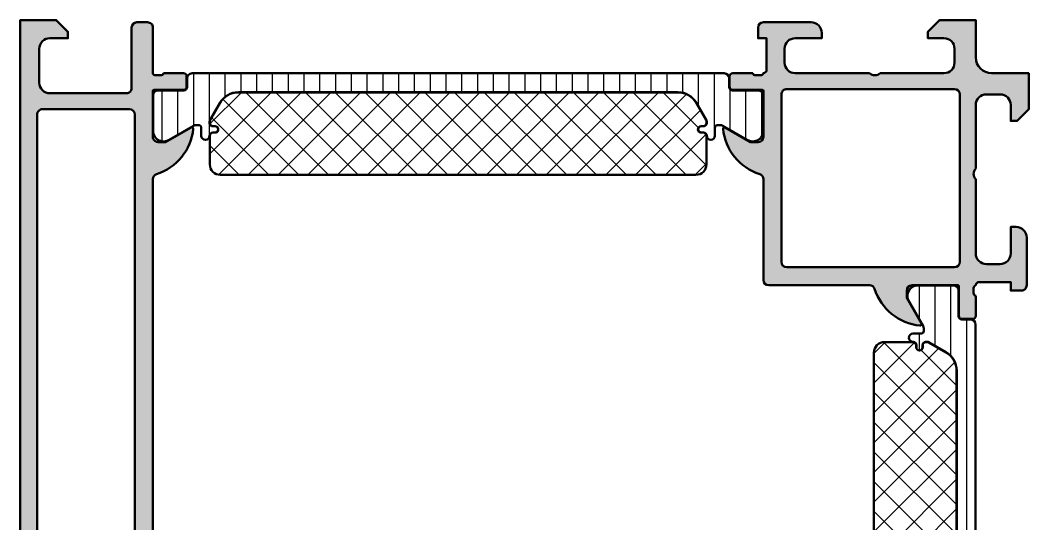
# Model space of a CAD drawing. Extents: x 0 to 95, y 0 to 95.
# Drawn here: x 0 to 95, y 47.5 to 95 of the extents above; entities that cross this region are included whole.
import ezdxf

# ---------------------------------------------------------------- set-up
doc = ezdxf.new("R2010")
doc.units = 0
for name, color, linetype, lineweight in [('0S-Alu contour', 7, 'Continuous', 50), ('0S-Alu hatch', 252, 'Continuous', 25), ('0S-Plastic contour', 254, 'Continuous', 50), ('0S-Plastic hatch', 253, 'Continuous', 25), ('0S-PT contour', 91, 'Continuous', 50), ('0S-PT hatch', 103, 'Continuous', 25)]:
    doc.layers.add(name, color=color, linetype=linetype, lineweight=lineweight)
pattern_1 = [(90, (0, 0), (-1.4859, 0), [])]
pattern_2 = [(135, (0, 0), (-1.403165018917055, -1.403165018917055), []), (225, (0, 0), (1.403165018917055, -1.403165018917055), [])]

# ---------------------------------------------------------------- blocks, each defined once
blk = doc.blocks.new('445440__66EAC7D6_E9F3_488B_B638_29D2234959CD_')
at = {"layer": '0S-Alu hatch'}
h = blk.add_hatch(color=256, dxfattribs=at)
edge = h.paths.add_edge_path()
edge.add_arc((88.59999999999997, 10.00000000000005), 0.4999999999999716, 90, 180)
edge.add_line((88.1, 10.00000000000005), (88.1, 2.800000000000054))
edge.add_arc((89.10000000000001, 2.800000000000055), 1.000000000000028, 180, 270.0000000000017)
edge.add_line((89.10000000000005, 1.800000000000027), (92.30000000000003, 1.800000000000031))
edge.add_arc((92.30000000000003, 2.800000000000033), 1.000000000000001, 270, 360)
edge.add_line((93.30000000000003, 2.800000000000058), (93.3, 4.500000000000017))
edge.add_line((93.3, 4.500000000000017), (93.89999999999995, 4.500000000000017))
edge.add_line((93.89999999999995, 4.500000000000017), (95, 3.399999999999974))
edge.add_line((95, 3.399999999999974), (95, 0))
edge.add_line((95, 0), (1.5, 4e-16))
edge.add_ellipse((1.5, 1.5), major_axis=(-1.499999999999999, 0), ratio=1, start_angle=0, end_angle=90, ccw=False)
edge.add_line((4e-16, 1.5), (5.8e-15, 95.00000000000003))
edge.add_line((5.8e-15, 95.00000000000003), (3.400000000000053, 95))
edge.add_line((3.400000000000053, 95), (4.500000000000054, 93.90000000000003))
edge.add_line((4.500000000000054, 93.90000000000003), (4.500000000000054, 93.3))
edge.add_line((4.500000000000054, 93.3), (2.800000000000084, 93.30000000000003))
edge.add_arc((2.800000000000067, 92.30000000000003), 1, 89.99999999999903, 180)
edge.add_line((1.800000000000067, 92.30000000000003), (1.800000000000063, 89.1000000000001))
edge.add_arc((2.800000000000065, 89.1000000000001), 1.000000000000001, 180, 269.9999999999994)
edge.add_line((2.800000000000055, 88.10000000000007), (10.00000000000006, 88.1))
edge.add_arc((10.00000000000006, 88.59999999999997), 0.4999999999999716, 269.9999999999996, 360)
edge.add_line((10.50000000000004, 88.59999999999997), (10.50000000000005, 94.29999999999997))
edge.add_ellipse((11.00000000000006, 94.29999999999997), major_axis=(-0.5000000000000107, 0), ratio=1, start_angle=270.0000000000023, end_angle=360, ccw=False)
edge.add_line((11.00000000000004, 94.8), (12.00000000000003, 94.80000000000003))
edge.add_ellipse((12.00000000000005, 94.30000000000003), major_axis=(-0.5, 0), ratio=1, start_angle=180, end_angle=270.00000000000244, ccw=False)
edge.add_line((12.50000000000005, 94.30000000000001), (12.50000000000005, 89.99999999999991))
edge.add_arc((12.76752059199318, 90.07883644654297), 0.2788950563274501, 196.4198764194927, 271.1645893740794)
edge.add_line((12.77318899999147, 89.79999899999991), (13.22678299999157, 89.79999899999993))
edge.add_arc((13.23244365946863, 90.07886709564308), 0.2789255417371435, 268.8371299271128, 343.5754054446431)
edge.add_line((13.49998699999156, 89.99999999999991), (15.37999800000004, 89.99999999999991))
edge.add_ellipse((15.37999800000004, 89.69999999999989), major_axis=(-0.3000000000000114, 0), ratio=1, start_angle=180, end_angle=270, ccw=False)
edge.add_line((15.67999800000005, 89.69999999999989), (15.67999800000005, 88.72002568095712))
edge.add_ellipse((15.37999800000005, 88.72002568095711), major_axis=(-0.2999999999999954, 0), ratio=1, start_angle=90.00000000000028, end_angle=180, ccw=False)
edge.add_line((15.37999800000005, 88.42002568095711), (12.62000000000006, 88.42002568095712))
edge.add_arc((12.62000000000006, 88.30002568095713), 0.1199999999999761, 90, 180)
edge.add_line((12.50000000000008, 88.30002568095713), (12.50000000000009, 84))
edge.add_arc((13.00000000000005, 84), 0.4999999999999556, 180, 270.0000000000047)
edge.add_line((13.00000000000009, 83.50000000000004), (13.70000000000015, 83.5000000000001))
edge.add_line((13.70000000000015, 83.5000000000001), (16.09282032302769, 84.88149545762249))
edge.add_ellipse((16.16188021535182, 84.76188021535187), major_axis=(-0.1381197846482577, 0), ratio=1, start_angle=174.3774224492092, end_angle=300.0000000000007, ccw=False)
edge.add_ellipse((11.32339113815304, 85.23822324117354), major_axis=(-4.99999999999919, 0), ratio=1, start_angle=107.7484163560706, end_angle=174.3774224492106, ccw=False)
edge.add_arc((13.00000000000091, 79.99999999999972), 0.5000000000008437, 107.7484163560707, 180)
edge.add_line((12.50000000000007, 79.99999999999973), (12.49999999999986, 14.00000000000017))
edge.add_arc((13.99999999999986, 14.00000000000016), 1.499999999999998, 180, 269.9999999999998)
edge.add_line((13.99999999999986, 12.50000000000016), (79.99999999999973, 12.50000000000003))
edge.add_arc((79.99999999999973, 13.00000000000058), 0.5000000000005543, 270, 342.2515836439303)
edge.add_ellipse((85.23822324117359, 11.32339113815273), major_axis=(-4.999999999999504, 0), ratio=1, start_angle=275.6225775507901, end_angle=342.25158364392956, ccw=False)
edge.add_ellipse((84.76188021535182, 16.1618802153518), major_axis=(-0.1381197846482728, 0), ratio=1, start_angle=149.9999999999972, end_angle=275.6225775507904, ccw=False)
edge.add_line((84.88149545762246, 16.09282032302765), (83.50000000000009, 13.70000000000013))
edge.add_line((83.50000000000009, 13.70000000000013), (83.50000000000001, 13.0000000000001))
edge.add_arc((84, 13.00000000000004), 0.4999999999999858, 180, 270)
edge.add_line((84, 12.50000000000006), (88.30002568095718, 12.50000000000006))
edge.add_arc((88.3000256809572, 12.62000000000003), 0.119999999999969, 269.9999999999932, 360)
edge.add_line((88.42002568095717, 12.62000000000003), (88.42002568095712, 15.37999800000003))
edge.add_ellipse((88.72002568095714, 15.37999800000003), major_axis=(-0.2999999999999971, 0), ratio=1, start_angle=269.99999999999727, end_angle=360, ccw=False)
edge.add_line((88.72002568095714, 15.67999800000003), (89.69999999999993, 15.67999800000003))
edge.add_ellipse((89.69999999999993, 15.37999800000002), major_axis=(-0.3000000000000096, 0), ratio=1, start_angle=180, end_angle=270, ccw=False)
edge.add_line((89.99999999999994, 15.37999800000002), (89.99999999999994, 13.49998699999151))
edge.add_arc((90.0788670956431, 13.23244365946859), 0.2789255417371304, 106.4245945553546, 181.1628700729015)
edge.add_line((89.79999899999996, 13.22678299999146), (89.79999899999993, 12.77318899999223))
edge.add_arc((90.07883644654297, 12.76752059199316), 0.278895056327452, 178.8354106257594, 253.5801235805075)
edge.add_line((89.99999999999991, 12.50000000000003), (94.30000000000005, 12.49999999999986))
edge.add_ellipse((94.30000000000003, 11.99999999999988), major_axis=(-0.4999999999999876, 0), ratio=1, start_angle=180, end_angle=269.9999999999984, ccw=False)
edge.add_line((94.80000000000003, 11.99999999999986), (94.79999999999998, 11))
edge.add_ellipse((94.29999999999997, 11.00000000000002), major_axis=(-0.5, 0), ratio=1, start_angle=90, end_angle=180, ccw=False)
edge.add_line((94.29999999999997, 10.50000000000002), (88.59999999999997, 10.50000000000002))
edge = h.paths.add_edge_path()
edge.add_arc((86.09999999999997, 2.100000000000042), 0.5000000000000427, 270, 360)
edge.add_line((86.60000000000001, 2.100000000000043), (86.60000000000001, 10.29999999999999))
edge.add_arc((86.1, 10.29999999999999), 0.5000000000000142, 0, 90.0000000000016)
edge.add_line((86.09999999999997, 10.8), (12.13847763108489, 10.79999999999986))
edge.add_arc((12.13847763108489, 10.29999999999987), 0.4999999999999947, 89.9999999999992, 134.9999999999999)
edge.add_line((11.78492424049162, 10.65355339059314), (3.584924240491757, 2.453553390593272))
edge.add_arc((3.938477631085029, 2.099999999999999), 0.4999999999999987, 134.9999999999999, 270)
edge.add_line((3.938477631085029, 1.6), (86.09999999999997, 1.599999999999999))
edge = h.paths.add_edge_path()
edge.add_arc((10.29999999999988, 12.1384776310849), 0.499999999999989, 315, 360)
edge.add_line((10.79999999999986, 12.1384776310849), (10.8, 86.10000000000007))
edge.add_arc((10.30000000000008, 86.10000000000007), 0.4999999999999254, 0, 90)
edge.add_line((10.30000000000008, 86.6), (2.100000000000063, 86.60000000000001))
edge.add_arc((2.100000000000059, 86.09999999999995), 0.500000000000057, 89.99999999999955, 180)
edge.add_line((1.600000000000002, 86.0999999999999), (1.599999999999982, 3.938477631085007))
edge.add_arc((2.099999999999982, 3.938477631085007), 0.4999999999999999, 180, 315.0000000000001)
edge.add_line((2.453553390593256, 3.584924240491734), (10.65355339059314, 11.78492424049164))
at = {"layer": '0S-Alu contour', "color": 7}
for points in [[(4e-16, 1.5), (5.8e-15, 95.00000000000003), (3.400000000000053, 95), (4.500000000000054, 93.90000000000003), (4.500000000000054, 93.3), (2.800000000000084, 93.30000000000003)], [(10.50000000000004, 88.59999999999997), (10.50000000000005, 94.29999999999997)], [(11.00000000000004, 94.8), (12.00000000000003, 94.80000000000003)], [(12.50000000000005, 94.30000000000001), (12.50000000000005, 89.99999999999991)], [(1.800000000000067, 92.30000000000003), (1.800000000000063, 89.1000000000001)], [(12.77318899999147, 89.79999899999991), (13.22678299999157, 89.79999899999993)], [(13.49998699999156, 89.99999999999991), (15.37999800000004, 89.99999999999991)], [(15.67999800000005, 89.69999999999989), (15.67999800000005, 88.72002568095712)], [(15.37999800000005, 88.42002568095711), (12.62000000000006, 88.42002568095712)], [(2.800000000000055, 88.10000000000007), (10.00000000000006, 88.1)], [(12.50000000000008, 88.30002568095713), (12.50000000000009, 84)], [(10.30000000000008, 86.6), (2.100000000000063, 86.60000000000001)], [(1.600000000000002, 86.0999999999999), (1.599999999999982, 3.938477631085007)], [(10.79999999999986, 12.1384776310849), (10.8, 86.10000000000007)], [(13.00000000000009, 83.50000000000004), (13.70000000000015, 83.5000000000001), (16.09282032302769, 84.88149545762249)], [(12.50000000000007, 79.99999999999973), (12.49999999999986, 14.00000000000017)]]:
    blk.add_lwpolyline(points, dxfattribs=at)
at = {"layer": '0S-Alu contour', "color": 7, "extrusion": (0, 0, -1)}
for centre, radius, start, end in [((-11.00000000000006, 94.29999999999997), 0.5000000000000107, 0, 89.99999999999775), ((-12.00000000000005, 94.30000000000003), 0.5, 89.99999999999756, 180), ((-15.37999800000004, 89.69999999999989), 0.3000000000000114, 90, 180), ((-15.37999800000005, 88.72002568095711), 0.2999999999999954, 180, 269.9999999999997), ((-11.32339113815304, 85.23822324117354), 4.999999999999191, 185.6225775507894, 252.2515836439294), ((-16.16188021535182, 84.76188021535187), 0.1381197846482577, 59.99999999999929, 185.6225775507909)]:
    blk.add_arc(centre, radius, start, end, dxfattribs=at)
at = {"layer": '0S-Alu contour', "color": 7}
for centre, radius, start, end in [((2.800000000000067, 92.30000000000003), 1, 89.99999999999903, 180), ((12.76752059199318, 90.07883644654297), 0.2788950563274501, 196.4198764194927, 271.1645893740794), ((13.23244365946863, 90.07886709564308), 0.2789255417371435, 268.8371299271128, 343.5754054446431), ((2.800000000000065, 89.1000000000001), 1.000000000000001, 180, 269.9999999999994), ((10.00000000000006, 88.59999999999997), 0.4999999999999716, 269.9999999999996, 0), ((12.62000000000006, 88.30002568095713), 0.1199999999999761, 90, 180), ((2.100000000000059, 86.09999999999995), 0.500000000000057, 89.99999999999955, 180), ((10.30000000000008, 86.10000000000007), 0.4999999999999254, 0, 90), ((13.00000000000005, 84), 0.4999999999999556, 180, 270.0000000000047), ((13.00000000000091, 79.99999999999972), 0.5000000000008437, 107.7484163560707, 180)]:
    blk.add_arc(centre, radius, start, end, dxfattribs=at)
blk = doc.blocks.new('284585__59D1BB84_6430_4842_840A_D570776353FD___8FF3F1F0_9DD7_42A9_B00D_A21B998BA84E_')
at = {"layer": '0S-Plastic hatch'}
h = blk.add_hatch(dxfattribs=at)
h.set_pattern_fill('ANSI31', color=256, scale=0.4680000000000001, angle=45, style=0)
h.set_pattern_definition(pattern_1)
edge = h.paths.add_edge_path()
edge.add_line((89.98999999999992, 66.29000567891636), (89.98999999999997, 16.20999432108361))
edge.add_ellipse((89.50000267890914, 16.20999432108362), major_axis=(-0.4899973210908258, 0), ratio=1, start_angle=90, end_angle=180, ccw=False)
edge.add_line((89.50000267890914, 15.71999699999279), (88.68966866666672, 15.71999699999999))
edge.add_arc((88.68966866666668, 15.40999699999993), 0.3100000000000538, 89.99999999998948, 180.0079248428868)
edge.add_line((88.3796686696319, 15.40995412247371), (88.38000061238371, 13.0100637501029))
edge.add_ellipse((87.89000463964022, 13.0099959774234), major_axis=(-0.4899959774303982, 0), ratio=1, start_angle=89.99999999822529, end_angle=180.0079247354991, ccw=False)
edge.add_line((87.89000463962505, 12.519999999993), (84.4141775038158, 12.51999999999997))
edge.add_ellipse((84.55577115089181, 13.49981807472282), major_axis=(-0.9899960709244718, 0), ratio=1, start_angle=-32.740756988410794, end_angle=81.77710364110533, ccw=False)
edge.add_line((83.72305944591122, 14.03524634894278), (85.04169560553936, 16.31919148717438))
edge.add_arc((84.60002263447439, 16.57419146095991), 0.509999999999987, 330.0000034006557, 360.0057438232341)
edge.add_line((85.11002263191168, 16.57424258776003), (85.1099999986841, 16.80002606457001))
edge.add_arc((84.84999999994528, 16.79999999995467), 0.2600000000452897, 0.0057438170791521, 89.99999999386829)
edge.add_line((84.84999999997311, 17.05999999999996), (84.09959336060898, 17.05999999999999))
edge.add_ellipse((84.09959336060898, 17.44925907311674), major_axis=(-0.3892590731167508, 0), ratio=1, start_angle=-90.0000000000021, end_angle=89.9999999999979, ccw=False)
edge.add_arc((84.09959336060905, 18.15000000000003), 0.3114818537665336, 269.9999999999922, 360)
edge.add_line((84.41107521437559, 18.15000000000003), (84.41107521437559, 18.3505707952862))
edge.add_ellipse((84.70050441908934, 18.3505707952862), major_axis=(-0.2894292047137554, 0), ratio=1, start_angle=180, end_angle=360, ccw=False)
edge.add_line((84.9899336238031, 18.3505707952862), (84.9899336238031, 18.14999999999994))
edge.add_arc((85.29993362380301, 18.14999999999993), 0.3099999999999312, 180, 266.661561279965)
edge.add_line((85.28188115084544, 17.8405260782875), (85.46501280946023, 17.84052607828744))
edge.add_arc((85.4650128094603, 18.05052607828745), 0.2100000000000151, 269.9999999999806, 299.9999999999989)
edge.add_line((85.5700128094603, 17.86866074349271), (87.20499999999997, 18.81262103807234))
edge.add_arc((86.20000000000002, 20.55333209967905), 2.009999999999962, 299.9999999999986, 360)
edge.add_line((88.21, 20.55333209967905), (88.20999999999997, 61.94666790036811))
edge.add_arc((86.20000000000007, 61.94666790036811), 2.009999999999891, 0, 59.99999999999652)
edge.add_line((87.20500000000013, 63.68737896197468), (85.5700128094606, 64.63133925655441))
edge.add_arc((85.46501280946056, 64.44947392175953), 0.2100000000001375, 60.00000000000698, 90.0000000000155)
edge.add_line((85.4650128094605, 64.65947392175968), (85.2818811508457, 64.65947392175966))
edge.add_arc((85.29993362380308, 64.35000000004719), 0.3099999999999524, 93.33843871999528, 180)
edge.add_line((84.98993362380313, 64.35000000004716), (84.9899336238031, 64.14942920476095))
edge.add_ellipse((84.70050441908933, 64.14942920476095), major_axis=(-0.2894292047137554, 0), ratio=1, start_angle=0, end_angle=180, ccw=False)
edge.add_line((84.41107521437556, 64.14942920476095), (84.41107521437556, 64.35000000004703))
edge.add_arc((84.09959336060898, 64.35000000004707), 0.3114818537665798, 0, 89.99999999999739)
edge.add_ellipse((84.09959336060898, 65.05074092693039), major_axis=(-0.3892590731167331, 0), ratio=1, start_angle=-89.99999999999778, end_angle=90.0000000000021, ccw=False)
edge.add_line((84.09959336060898, 65.44000000004712), (84.84999999997311, 65.4400000000472))
edge.add_arc((84.84999999997311, 65.70000000006468), 0.2600000000174703, 270.0000000000031, 359.9942561768293)
edge.add_line((85.1099999986841, 65.6999739354215), (85.11002263191197, 65.92575741507753))
edge.add_arc((84.6000226344744, 65.92580853903998), 0.5099999999999719, 359.9942564955642, 389.9999965993479)
edge.add_line((85.04169560553936, 66.18080851282554), (83.72305944591083, 68.46475365105783))
edge.add_ellipse((84.55577115089189, 69.00018192527712), major_axis=(-0.9899960709244714, 0), ratio=1, start_angle=-81.77710364109942, end_angle=32.740756988364296, ccw=False)
edge.add_line((84.41417750381576, 69.97999999999996), (87.89000463962505, 69.98000000000695))
edge.add_ellipse((87.89000463962503, 69.49000402256138), major_axis=(-0.4899959774455738, 0), ratio=1, start_angle=179.9920752627534, end_angle=269.99999999999835, ccw=False)
edge.add_line((88.3800006123837, 69.48993624986666), (88.37966866963195, 67.09004587753823))
edge.add_arc((88.68966866667265, 67.09000300000595), 0.310000000005986, 179.9920751560094, 269.9999999988942)
edge.add_line((88.68966866666665, 66.78000299999997), (89.50000267890928, 66.78000300000714))
edge.add_ellipse((89.50000267890918, 66.29000567891642), major_axis=(-0.4899973210907263, 0), ratio=1, start_angle=180, end_angle=269.99999999999, ccw=False)
at = {"layer": '0S-Plastic contour', "color": 7}
for points in [[(84.41417750381576, 69.97999999999996), (87.89000463962505, 69.98000000000695)], [(88.3800006123837, 69.48993624986666), (88.37966866963195, 67.09004587753823)], [(85.04169560553936, 66.18080851282554), (83.72305944591083, 68.46475365105783)], [(88.68966866666665, 66.78000299999997), (89.50000267890928, 66.78000300000714)], [(85.1099999986841, 65.6999739354215), (85.11002263191197, 65.92575741507753)], [(89.98999999999992, 66.29000567891636), (89.98999999999997, 16.20999432108361)], [(84.09959336060898, 65.44000000004712), (84.84999999997311, 65.4400000000472)], [(85.4650128094605, 64.65947392175968), (85.2818811508457, 64.65947392175966)], [(87.20500000000013, 63.68737896197468), (85.5700128094606, 64.63133925655441)], [(84.41107521437556, 64.14942920476095), (84.41107521437556, 64.35000000004703)], [(84.98993362380313, 64.35000000004716), (84.9899336238031, 64.14942920476095)], [(88.21, 20.55333209967905), (88.20999999999997, 61.94666790036811)], [(84.41107521437559, 18.15000000000003), (84.41107521437559, 18.3505707952862)], [(84.9899336238031, 18.3505707952862), (84.9899336238031, 18.14999999999994)], [(85.5700128094603, 17.86866074349271), (87.20499999999997, 18.81262103807234)], [(85.28188115084544, 17.8405260782875), (85.46501280946023, 17.84052607828744)], [(83.72305944591122, 14.03524634894278), (85.04169560553936, 16.31919148717438)], [(84.84999999997311, 17.05999999999996), (84.09959336060898, 17.05999999999999)], [(85.11002263191168, 16.57424258776003), (85.1099999986841, 16.80002606457001)], [(88.3796686696319, 15.40995412247371), (88.38000061238371, 13.0100637501029)], [(89.50000267890914, 15.71999699999279), (88.68966866666672, 15.71999699999999)], [(87.89000463962505, 12.519999999993), (84.4141775038158, 12.51999999999997)]]:
    blk.add_lwpolyline(points, dxfattribs=at)
at = {"layer": '0S-Plastic contour', "color": 7, "extrusion": (0, 0, -1)}
for centre, radius, start, end in [((-84.55577115089189, 69.00018192527712), 0.9899960709244714, 327.2592430116357, 81.77710364109939), ((-87.89000463962503, 69.49000402256138), 0.4899959774455738, 90.00000000000165, 180.0079247372467), ((-89.50000267890918, 66.29000567891642), 0.4899973210907263, 90.00000000000998, 180), ((-84.09959336060898, 65.05074092693039), 0.3892590731167331, 269.9999999999979, 89.99999999999793), ((-84.70050441908933, 64.14942920476095), 0.2894292047137554, 180, 0), ((-84.70050441908934, 18.3505707952862), 0.2894292047137554, 0, 180), ((-84.09959336060898, 17.44925907311674), 0.3892590731167509, 270.0000000000021, 90.0000000000021), ((-89.50000267890914, 16.20999432108362), 0.4899973210908258, 180, 270), ((-84.55577115089181, 13.49981807472282), 0.9899960709244718, 278.2228963588948, 32.74075698841087), ((-87.89000463964022, 13.0099959774234), 0.4899959774303983, 179.9920752645009, 270.0000000017747)]:
    blk.add_arc(centre, radius, start, end, dxfattribs=at)
at = {"layer": '0S-Plastic contour', "color": 7}
for centre, radius, start, end in [((88.68966866667265, 67.09000300000595), 0.310000000005986, 179.9920751560094, 269.9999999988942), ((84.84999999997311, 65.70000000006468), 0.2600000000174703, 270.0000000000031, 359.9942561768293), ((84.6000226344744, 65.92580853903998), 0.5099999999999719, 359.9942564955642, 29.99999659934793), ((84.09959336060898, 64.35000000004707), 0.3114818537665798, 0, 89.99999999999739), ((85.29993362380308, 64.35000000004719), 0.3099999999999524, 93.33843871999528, 180), ((85.46501280946056, 64.44947392175953), 0.2100000000001375, 60.00000000000698, 90.0000000000155), ((86.20000000000007, 61.94666790036811), 2.009999999999891, 0, 59.99999999999652), ((86.20000000000002, 20.55333209967905), 2.009999999999962, 299.9999999999986, 0), ((84.09959336060905, 18.15000000000003), 0.3114818537665336, 269.9999999999922, 0), ((85.29993362380301, 18.14999999999993), 0.3099999999999312, 180, 266.661561279965), ((85.4650128094603, 18.05052607828745), 0.2100000000000151, 269.9999999999806, 299.9999999999989), ((84.84999999994528, 16.79999999995467), 0.2600000000452897, 0.0057438170791521, 89.99999999386829), ((84.60002263447439, 16.57419146095991), 0.509999999999987, 330.0000034006557, 0.0057438232341285), ((88.68966866666668, 15.40999699999993), 0.3100000000000538, 89.99999999998948, 180.0079248428868)]:
    blk.add_arc(centre, radius, start, end, dxfattribs=at)
blk = doc.blocks.new('441680__EA5C7278_4EFE_4EC4_9605_78073BB360E3_')
at = {"layer": '0S-PT hatch'}
h = blk.add_hatch(dxfattribs=at)
h.set_pattern_fill('ANSI37', color=256, scale=0.625, angle=90, style=0)
h.set_pattern_definition(pattern_2)
edge = h.paths.add_edge_path()
edge.add_line((80.41, 63.65020331974262), (80.41, 18.84979668030448))
edge.add_arc((81.4, 18.84979668030449), 0.990000000000009, 180, 269.9999999999992)
edge.add_line((81.39999999999998, 17.85979668030448), (84.10107521437558, 17.85979668030449))
edge.add_arc((84.10107521437556, 18.1497966803045), 0.2900000000000098, 270.0000000000028, 360)
edge.add_line((84.39107521437556, 18.1497966803045), (84.39107521437558, 18.35036747559074))
edge.add_ellipse((84.70050441908934, 18.35036747559074), major_axis=(-0.3094292047137657, 0), ratio=1, start_angle=180, end_angle=360, ccw=False)
edge.add_line((85.00993362380311, 18.35036747559074), (85.00993362380311, 18.1497966803045))
edge.add_arc((85.29993362380308, 18.1497966803045), 0.289999999999992, 180, 266.5483281938149)
edge.add_line((85.28247370832827, 17.86032275859201), (85.46501280946045, 17.860322758592))
edge.add_arc((85.46501280946045, 18.05032275859199), 0.1899999999999906, 270, 300.0000000000011)
edge.add_line((85.56001280946043, 17.88577793187296), (87.195, 18.82973822645255))
edge.add_arc((86.2, 20.55312877998357), 1.989999999999982, 300, 360)
edge.add_line((88.18999999999998, 20.55312877998357), (88.18999999999997, 61.94646458067261))
edge.add_arc((86.19999999999999, 61.94646458067262), 1.98999999999998, 0, 60.00000000000049)
edge.add_line((87.19499999999996, 63.66985513420365), (85.56001280946039, 64.61381542878323))
edge.add_arc((85.46501280946046, 64.44927060206423), 0.189999999999929, 60.00000000000783, 90.00000000000857)
edge.add_line((85.46501280946045, 64.63927060206414), (85.28247370832794, 64.63927060206414))
edge.add_arc((85.29993362380308, 64.34979668035166), 0.2900000000000238, 93.45167180624944, 180)
edge.add_line((85.00993362380308, 64.34979668035167), (85.0099336238031, 64.14922588506545))
edge.add_ellipse((84.69996681190153, 64.14922588506545), major_axis=(-0.3099668119015604, 0), ratio=1, start_angle=0, end_angle=180, ccw=False)
edge.add_line((84.38999999999999, 64.14922588506545), (84.38999999999996, 64.3497966803045))
edge.add_arc((84.09959336060898, 64.34979668030452), 0.2904066393909659, 0, 89.99999999899907)
edge.add_line((84.09959336061407, 64.64020331969549), (81.40000000001729, 64.64020331974261))
edge.add_arc((81.39999999999998, 63.65020331974262), 0.9899999999999877, 89.99999999899909, 180)
at = {"layer": '0S-PT contour', "color": 7}
for points in [[(84.09959336061407, 64.64020331969549), (81.40000000001729, 64.64020331974261)], [(85.46501280946045, 64.63927060206414), (85.28247370832794, 64.63927060206414)], [(87.19499999999996, 63.66985513420365), (85.56001280946039, 64.61381542878323)], [(84.38999999999999, 64.14922588506545), (84.38999999999996, 64.3497966803045)], [(85.00993362380308, 64.34979668035167), (85.0099336238031, 64.14922588506545)], [(80.41, 63.65020331974262), (80.41, 18.84979668030448)], [(88.18999999999998, 20.55312877998357), (88.18999999999997, 61.94646458067261)], [(84.39107521437556, 18.1497966803045), (84.39107521437558, 18.35036747559074)], [(85.00993362380311, 18.35036747559074), (85.00993362380311, 18.1497966803045)], [(85.56001280946043, 17.88577793187296), (87.195, 18.82973822645255)], [(81.39999999999998, 17.85979668030448), (84.10107521437558, 17.85979668030449)], [(85.28247370832827, 17.86032275859201), (85.46501280946045, 17.860322758592)]]:
    blk.add_lwpolyline(points, dxfattribs=at)
for centre, radius, start, end in [((81.39999999999998, 63.65020331974262), 0.9899999999999877, 89.99999999899909, 180), ((84.09959336060898, 64.34979668030452), 0.2904066393909659, 0, 89.99999999899907), ((85.29993362380308, 64.34979668035166), 0.2900000000000238, 93.45167180624944, 180), ((85.46501280946046, 64.44927060206423), 0.189999999999929, 60.00000000000783, 90.00000000000857), ((86.19999999999999, 61.94646458067262), 1.98999999999998, 0, 60.00000000000049), ((86.2, 20.55312877998357), 1.989999999999982, 300, 0), ((81.4, 18.84979668030449), 0.990000000000009, 180, 269.9999999999992), ((84.10107521437556, 18.1497966803045), 0.2900000000000098, 270.0000000000028, 0), ((85.29993362380308, 18.1497966803045), 0.289999999999992, 180, 266.5483281938149), ((85.46501280946045, 18.05032275859199), 0.1899999999999906, 270, 300.0000000000011)]:
    blk.add_arc(centre, radius, start, end, dxfattribs=at)
at = {"layer": '0S-PT contour', "color": 7, "extrusion": (0, 0, -1)}
for centre, radius, start, end in [((-84.69996681190153, 64.14922588506545), 0.3099668119015604, 180, 0), ((-84.70050441908934, 18.35036747559074), 0.3094292047137657, 0, 180)]:
    blk.add_arc(centre, radius, start, end, dxfattribs=at)
blk = doc.blocks.new('441680__E29DD486_B535_45F6_BC1D_B0ED3A82B233_')
at = {"layer": '0S-PT hatch'}
h = blk.add_hatch(dxfattribs=at)
h.set_pattern_fill('ANSI37', color=256, scale=0.625, angle=90, style=0)
h.set_pattern_definition(pattern_2)
edge = h.paths.add_edge_path()
edge.add_arc((63.65020331974268, 81.3999999999999), 0.9899999999999664, 270, 360)
edge.add_line((64.64020331974265, 81.4000000000172), (64.64020331969554, 84.09959336061401))
edge.add_arc((64.34979668030456, 84.09959336060894), 0.2904066393909659, 0, 90.00000000000281)
edge.add_line((64.34979668030456, 84.38999999999992), (64.1492258850655, 84.38999999999992))
edge.add_ellipse((64.1492258850655, 84.69996681190148), major_axis=(-0.3099668119015604, 0), ratio=1, start_angle=-90, end_angle=90, ccw=False)
edge.add_line((64.1492258850655, 85.00993362380304), (64.34979668035173, 85.00993362380304))
edge.add_arc((64.34979668035173, 85.29993362380308), 0.2900000000000204, 270, 356.5483281937898)
edge.add_line((64.63927060206424, 85.28247370832811), (64.63927060206422, 85.46501280946039))
edge.add_arc((64.44927060206426, 85.46501280946042), 0.1899999999999551, 0, 29.99999999998788)
edge.add_line((64.61381542878328, 85.56001280946036), (63.66985513420371, 87.19499999999992))
edge.add_arc((61.94646458067268, 86.19999999999995), 1.98999999999998, 29.99999999999905, 90)
edge.add_line((61.94646458067268, 88.18999999999993), (20.55312877998367, 88.18999999999993))
edge.add_arc((20.55312877998366, 86.19999999999995), 1.989999999999994, 89.9999999999998, 150.0000000000012)
edge.add_line((18.82973822645261, 87.19499999999991), (17.88577793187304, 85.56001280946037))
edge.add_arc((18.05032275859207, 85.46501280946039), 0.1899999999999842, 150.0000000000026, 180)
edge.add_line((17.86032275859209, 85.46501280946039), (17.86032275859209, 85.28247370832823))
edge.add_arc((18.14979668030457, 85.29993362380306), 0.2899999999999934, 183.451671806185, 270.0000000000007)
edge.add_line((18.14979668030458, 85.00993362380306), (18.35036747559081, 85.00993362380306))
edge.add_ellipse((18.35036747559081, 84.70050441908928), major_axis=(-0.3094292047137657, 0), ratio=1, start_angle=90, end_angle=270, ccw=False)
edge.add_line((18.35036747559081, 84.39107521437553), (18.14979668030457, 84.39107521437553))
edge.add_arc((18.14979668030458, 84.10107521437553), 0.2900000000000062, 90.0000000000007, 180)
edge.add_line((17.85979668030457, 84.10107521437553), (17.85979668030456, 81.39999999999995))
edge.add_arc((18.84979668030457, 81.39999999999995), 0.9900000000000019, 180, 269.9999999999998)
edge.add_line((18.84979668030456, 80.40999999999995), (63.65020331974268, 80.40999999999995))
at = {"layer": '0S-PT contour', "color": 7}
for points in [[(61.94646458067268, 88.18999999999993), (20.55312877998367, 88.18999999999993)], [(18.82973822645261, 87.19499999999991), (17.88577793187304, 85.56001280946037)], [(64.61381542878328, 85.56001280946036), (63.66985513420371, 87.19499999999992)], [(17.86032275859209, 85.46501280946039), (17.86032275859209, 85.28247370832823)], [(18.14979668030458, 85.00993362380306), (18.35036747559081, 85.00993362380306)], [(64.1492258850655, 85.00993362380304), (64.34979668035173, 85.00993362380304)], [(64.63927060206424, 85.28247370832811), (64.63927060206422, 85.46501280946039)], [(17.85979668030457, 84.10107521437553), (17.85979668030456, 81.39999999999995)], [(18.35036747559081, 84.39107521437553), (18.14979668030457, 84.39107521437553)], [(64.34979668030456, 84.38999999999992), (64.1492258850655, 84.38999999999992)], [(64.64020331974265, 81.4000000000172), (64.64020331969554, 84.09959336061401)], [(18.84979668030456, 80.40999999999995), (63.65020331974268, 80.40999999999995)]]:
    blk.add_lwpolyline(points, dxfattribs=at)
for centre, radius, start, end in [((20.55312877998366, 86.19999999999995), 1.989999999999994, 89.9999999999998, 150.0000000000012), ((61.94646458067268, 86.19999999999995), 1.98999999999998, 29.99999999999905, 90), ((18.05032275859207, 85.46501280946039), 0.1899999999999842, 150.0000000000026, 180), ((64.44927060206426, 85.46501280946042), 0.1899999999999551, 0, 29.99999999998788), ((18.14979668030457, 85.29993362380306), 0.2899999999999934, 183.451671806185, 270.0000000000007), ((64.34979668035173, 85.29993362380308), 0.2900000000000204, 270, 356.5483281937898), ((18.14979668030458, 84.10107521437553), 0.2900000000000062, 90.0000000000007, 180), ((64.34979668030456, 84.09959336060894), 0.2904066393909659, 0, 90.00000000000281), ((18.84979668030457, 81.39999999999995), 0.9900000000000019, 180, 269.9999999999998), ((63.65020331974268, 81.3999999999999), 0.9899999999999664, 270, 0)]:
    blk.add_arc(centre, radius, start, end, dxfattribs=at)
at = {"layer": '0S-PT contour', "color": 7, "extrusion": (0, 0, -1)}
for centre, radius, start, end in [((-18.35036747559081, 84.70050441908928), 0.3094292047137657, 90, 270), ((-64.1492258850655, 84.69996681190148), 0.3099668119015604, 270, 90)]:
    blk.add_arc(centre, radius, start, end, dxfattribs=at)
blk = doc.blocks.new('284585__393DCA47_CFDF_49BE_8BF6_9675CFA8DFA6___13F50D13_0B6D_46F2_9CEC_8F1D76C8C10C_')
at = {"layer": '0S-Plastic hatch'}
h = blk.add_hatch(dxfattribs=at)
h.set_pattern_fill('ANSI31', color=256, scale=0.4680000000000001, angle=45, style=0)
h.set_pattern_definition(pattern_1)
edge = h.paths.add_edge_path()
edge.add_ellipse((66.29000567891644, 89.50000267890913), major_axis=(-0.4899973210907689, 0), ratio=1, start_angle=180, end_angle=269.99999999999835, ccw=False)
edge.add_line((66.78000300000721, 89.50000267890914), (66.78000300000006, 88.68966866666665))
edge.add_arc((67.09000300000011, 88.68966866666663), 0.3100000000000449, 180, 270.0079248428922)
edge.add_line((67.09004587752634, 88.37966866963188), (69.48993624989713, 88.38000061238365))
edge.add_ellipse((69.49000402257663, 87.89000463964018), major_axis=(-0.4899959774303982, 0), ratio=1, start_angle=180, end_angle=270.00792473549353, ccw=False)
edge.add_line((69.98000000000702, 87.89000463962498), (69.98000000000006, 84.41417750381574))
edge.add_ellipse((69.0001819252772, 84.5557711508918), major_axis=(-0.9899960709244675, 0), ratio=1, start_angle=57.25924301160239, end_angle=171.777103641102, ccw=False)
edge.add_line((68.46475365105745, 83.72305944591106), (66.18080851282566, 85.0416956055393))
edge.add_arc((65.92580853904013, 84.60002263447437), 0.5099999999999465, 60.00000340065405, 90.00574350449374)
edge.add_line((65.92575741507757, 85.1100226319119), (65.6999739354772, 85.10999999868405))
edge.add_arc((65.70000000009257, 84.84999999994524), 0.2600000000452756, 90.00574381714434, 180)
edge.add_line((65.4400000000473, 84.84999999997306), (65.44000000004722, 84.0995933606089))
edge.add_ellipse((65.05074092693044, 84.09959336060894), major_axis=(-0.3892590731167758, 0), ratio=1, start_angle=0, end_angle=180, ccw=False)
edge.add_arc((64.35000000004712, 84.09959336060894), 0.3114818537665513, 0, 89.99999999999739)
edge.add_line((64.35000000004713, 84.41107521437549), (64.14942920476102, 84.41107521437553))
edge.add_ellipse((64.14942920476102, 84.70050441908928), major_axis=(-0.2894292047137554, 0), ratio=1, start_angle=-90, end_angle=90, ccw=False)
edge.add_line((64.14942920476102, 84.98993362380304), (64.35000000004726, 84.98993362380303))
edge.add_arc((64.35000000004726, 85.29993362380299), 0.3099999999999596, 270, 356.6615612799548)
edge.add_line((64.65947392175971, 85.28188115084535), (64.65947392175978, 85.46501280946038))
edge.add_arc((64.4494739217596, 85.46501280946045), 0.2100000000001643, 0, 30.00000000000646)
edge.add_line((64.63133925655448, 85.57001280946054), (63.68737896197476, 87.20500000000006))
edge.add_arc((61.94666790036819, 86.20000000000002), 2.009999999999893, 30.00000000000349, 89.9999999999998)
edge.add_line((61.94666790036819, 88.2099999999999), (20.55333209967913, 88.20999999999997))
edge.add_arc((20.55333209967914, 86.19999999999997), 2.009999999999976, 90.00000000000018, 150.0000000000021)
edge.add_line((18.8126210380724, 87.2049999999999), (17.86866074349278, 85.57001280946022))
edge.add_arc((18.05052607828753, 85.46501280946023), 0.2100000000000137, 150.0000000000054, 180)
edge.add_line((17.84052607828752, 85.46501280946018), (17.84052607828757, 85.28188115084536))
edge.add_arc((18.15000000000001, 85.29993362380301), 0.3099999999999468, 183.3384387200452, 269.9999999999993)
edge.add_line((18.15000000000001, 84.98993362380305), (18.35057079528627, 84.98993362380305))
edge.add_ellipse((18.35057079528627, 84.70050441908928), major_axis=(-0.2894292047137554, 0), ratio=1, start_angle=90, end_angle=270, ccw=False)
edge.add_line((18.35057079528627, 84.41107521437554), (18.15000000000009, 84.41107521437554))
edge.add_arc((18.15000000000009, 84.09959336060903), 0.3114818537665087, 89.99999999999935, 180)
edge.add_ellipse((17.44925907311682, 84.09959336060896), major_axis=(-0.389259073116758, 0), ratio=1, start_angle=0, end_angle=180, ccw=False)
edge.add_line((17.06000000000006, 84.09959336060894), (17.06000000000004, 84.84999999997304))
edge.add_arc((16.79999999998256, 84.84999999997304), 0.2600000000174809, 0, 89.9942561767249)
edge.add_line((16.80002606462575, 85.10999999868406), (16.57424258770447, 85.11002263191163))
edge.add_arc((16.57419146093222, 84.60002263457814), 0.5099999998962019, 89.99425617985202, 119.9999966024706)
edge.add_line((16.31919148717448, 85.0416956055393), (14.0352463489424, 83.7230594459109))
edge.add_ellipse((13.4998180747229, 84.55577115089181), major_axis=(-0.989996070924471, 0), ratio=1, start_angle=8.222896358898083, end_angle=122.7407569883795, ccw=False)
edge.add_line((12.52000000000005, 84.41417750381574), (12.51999999999308, 87.890004639625))
edge.add_ellipse((13.00999597743866, 87.890004639625), major_axis=(-0.4899959774455845, 0), ratio=1, start_angle=269.99977490492887, end_angle=360, ccw=False)
edge.add_line((13.00999790246142, 88.38000061706678), (15.40995412303333, 88.37966866963181))
edge.add_arc((15.40999699999408, 88.68966866667259), 0.3100000000059922, 269.9920752616236, 360)
edge.add_line((15.71999700000007, 88.68966866666932), (15.71999699999287, 89.50000267890921))
edge.add_ellipse((16.20999432108365, 89.50000267890917), major_axis=(-0.4899973210907742, 0), ratio=1, start_angle=269.999999999995, end_angle=360, ccw=False)
edge.add_line((16.20999432108369, 89.98999999999992), (66.29000567891646, 89.9899999999999))
at = {"layer": '0S-Plastic contour', "color": 7}
for points in [[(15.71999700000007, 88.68966866666932), (15.71999699999287, 89.50000267890921)], [(16.20999432108369, 89.98999999999992), (66.29000567891646, 89.9899999999999)], [(66.78000300000721, 89.50000267890914), (66.78000300000006, 88.68966866666665)], [(13.00999790246142, 88.38000061706678), (15.40995412303333, 88.37966866963181)], [(67.09004587752634, 88.37966866963188), (69.48993624989713, 88.38000061238365)], [(12.52000000000005, 84.41417750381574), (12.51999999999308, 87.890004639625)], [(61.94666790036819, 88.2099999999999), (20.55333209967913, 88.20999999999997)], [(69.98000000000702, 87.89000463962498), (69.98000000000006, 84.41417750381574)], [(18.8126210380724, 87.2049999999999), (17.86866074349278, 85.57001280946022)], [(64.63133925655448, 85.57001280946054), (63.68737896197476, 87.20500000000006)], [(16.31919148717448, 85.0416956055393), (14.0352463489424, 83.7230594459109)], [(16.80002606462575, 85.10999999868406), (16.57424258770447, 85.11002263191163)], [(17.06000000000006, 84.09959336060894), (17.06000000000004, 84.84999999997304)], [(17.84052607828752, 85.46501280946018), (17.84052607828757, 85.28188115084536)], [(18.15000000000001, 84.98993362380305), (18.35057079528627, 84.98993362380305)], [(64.14942920476102, 84.98993362380304), (64.35000000004726, 84.98993362380303)], [(64.65947392175971, 85.28188115084535), (64.65947392175978, 85.46501280946038)], [(65.4400000000473, 84.84999999997306), (65.44000000004722, 84.0995933606089)], [(65.92575741507757, 85.1100226319119), (65.6999739354772, 85.10999999868405)], [(68.46475365105745, 83.72305944591106), (66.18080851282566, 85.0416956055393)], [(18.35057079528627, 84.41107521437554), (18.15000000000009, 84.41107521437554)], [(64.35000000004713, 84.41107521437549), (64.14942920476102, 84.41107521437553)]]:
    blk.add_lwpolyline(points, dxfattribs=at)
at = {"layer": '0S-Plastic contour', "color": 7, "extrusion": (0, 0, -1)}
for centre, radius, start, end in [((-16.20999432108365, 89.50000267890917), 0.4899973210907742, 0, 90.000000000005), ((-66.29000567891644, 89.50000267890913), 0.4899973210907689, 90.00000000000165, 180), ((-13.00999597743866, 87.890004639625), 0.4899959774455845, 0, 90.00022509507114), ((-69.49000402257663, 87.89000463964018), 0.4899959774303983, 89.99207526450645, 180), ((-18.35057079528627, 84.70050441908928), 0.2894292047137554, 90, 270), ((-64.14942920476102, 84.70050441908928), 0.2894292047137554, 270, 90), ((-13.4998180747229, 84.55577115089181), 0.989996070924471, 237.2592430116205, 351.7771036411019), ((-17.44925907311682, 84.09959336060896), 0.389259073116758, 180, 0), ((-65.05074092693044, 84.09959336060894), 0.3892590731167758, 180, 0), ((-69.0001819252772, 84.5557711508918), 0.9899960709244675, 188.2228963588982, 302.7407569883976)]:
    blk.add_arc(centre, radius, start, end, dxfattribs=at)
at = {"layer": '0S-Plastic contour', "color": 7}
for centre, radius, start, end in [((15.40999699999408, 88.68966866667259), 0.3100000000059922, 269.9920752616236, 0), ((67.09000300000011, 88.68966866666663), 0.3100000000000449, 180, 270.0079248428922), ((20.55333209967914, 86.19999999999997), 2.009999999999976, 90.00000000000018, 150.0000000000021), ((61.94666790036819, 86.20000000000002), 2.009999999999893, 30.00000000000349, 89.9999999999998), ((18.05052607828753, 85.46501280946023), 0.2100000000000137, 150.0000000000054, 180), ((64.4494739217596, 85.46501280946045), 0.2100000000001643, 0, 30.00000000000646), ((16.57419146093222, 84.60002263457814), 0.5099999998962019, 89.99425617985202, 119.9999966024706), ((16.79999999998256, 84.84999999997304), 0.2600000000174809, 0, 89.9942561767249), ((18.15000000000001, 85.29993362380301), 0.3099999999999468, 183.3384387200452, 269.9999999999993), ((64.35000000004726, 85.29993362380299), 0.3099999999999596, 270, 356.6615612799548), ((65.70000000009257, 84.84999999994524), 0.2600000000452756, 90.00574381714434, 180), ((65.92580853904013, 84.60002263447437), 0.5099999999999465, 60.00000340065405, 90.00574350449374), ((18.15000000000009, 84.09959336060903), 0.3114818537665087, 89.99999999999935, 180), ((64.35000000004712, 84.09959336060894), 0.3114818537665513, 0, 89.99999999999739)]:
    blk.add_arc(centre, radius, start, end, dxfattribs=at)
blk = doc.blocks.new('346380__11F24CA7_E990_4D05_8482_3297AAA90330_')
at = {"layer": '0S-Alu hatch'}
h = blk.add_hatch(color=256, dxfattribs=at)
edge = h.paths.add_edge_path()
edge.add_line((69.49999999999994, 94.29999999999987), (69.49999999999999, 93.29999999999988))
edge.add_line((69.49999999999999, 93.29999999999988), (70.3, 93.29999999999988))
edge.add_line((70.3, 93.29999999999988), (70.29999999999998, 90.29999999999993))
edge.add_ellipse((69.9999999999999, 90.2999999999999), major_axis=(-0.3000000000000824, 0), ratio=1, start_angle=89.9999999998725, end_angle=180, ccw=False)
edge.add_ellipse((69.73247940800621, 90.07883644654287), major_axis=(-0.2788950563273274, 0), ratio=1, start_angle=88.83541062613341, end_angle=163.5801235805, ccw=False)
edge.add_line((69.72681100000896, 89.7999989999999), (69.27321700000918, 89.7999989999999))
edge.add_ellipse((69.26755634053144, 90.07886709564305), major_axis=(-0.2789255417371431, 0), ratio=1, start_angle=16.42459455535112, end_angle=91.16287007302662, ccw=False)
edge.add_line((69.00001300000851, 89.99999999999991), (67.120002, 89.99999999999991))
edge.add_arc((67.12000199999999, 89.69999999999989), 0.2999999999999971, 89.99999999999729, 180)
edge.add_line((66.82000199999999, 89.6999999999999), (66.82000199999999, 88.72002568095714))
edge.add_arc((67.120002, 88.72002568095712), 0.3000000000000114, 180, 270)
edge.add_line((67.120002, 88.42002568095711), (69.88, 88.42002568095711))
edge.add_ellipse((69.88, 88.3000256809571), major_axis=(-0.1200000000000045, 0), ratio=1, start_angle=180, end_angle=270, ccw=False)
edge.add_line((70, 88.3000256809571), (70, 83.99999999999989))
edge.add_ellipse((69.5, 83.99999999999989), major_axis=(-0.5, 0), ratio=1, start_angle=90, end_angle=180, ccw=False)
edge.add_line((69.5, 83.4999999999999), (68.79999999999998, 83.4999999999999))
edge.add_line((68.79999999999998, 83.4999999999999), (66.40717967697245, 84.88149545762226))
edge.add_arc((66.33811978464831, 84.7618802153516), 0.1381197846482964, 60.00000000000685, 185.6225775507952)
edge.add_arc((71.17660886184781, 85.23822324117369), 4.999999999999992, 185.6225775507935, 252.2515836439298)
edge.add_ellipse((69.5, 79.9999999999999), major_axis=(-0.4999999999999926, 0), ratio=1, start_angle=180, end_angle=252.2515836439294, ccw=False)
edge.add_line((69.99999999999999, 79.9999999999999), (70, 70.49999999999989))
edge.add_arc((70.5, 70.49999999999989), 0.5, 180, 270)
edge.add_line((70.5, 69.99999999999989), (80.00000000000001, 69.9999999999999))
edge.add_ellipse((80.00000000000001, 69.49999999999979), major_axis=(-0.5000000000001137, 0), ratio=1, start_angle=197.7484163560697, end_angle=270, ccw=False)
edge.add_arc((85.2382232411738, 71.17660886184757), 4.999999999999877, 197.7484163560699, 264.3774224492063)
edge.add_arc((84.7618802153517, 66.33811978464819), 0.1381197846483025, 264.3774224492049, 389.9999999999982)
edge.add_line((84.88149545762238, 66.40717967697233), (83.49999999999999, 68.7999999999999))
edge.add_line((83.49999999999999, 68.7999999999999), (83.49999999999999, 69.4999999999999))
edge.add_ellipse((84, 69.4999999999999), major_axis=(-0.5, 0), ratio=1, start_angle=270, end_angle=360, ccw=False)
edge.add_line((84, 69.9999999999999), (88.3000256809572, 69.9999999999999))
edge.add_ellipse((88.3000256809572, 69.8799999999999), major_axis=(-0.1200000000000045, 0), ratio=1, start_angle=180, end_angle=270, ccw=False)
edge.add_line((88.4200256809572, 69.8799999999999), (88.4200256809572, 67.1200019999999))
edge.add_arc((88.7200256809572, 67.12000199999991), 0.2999999999999971, 180, 270)
edge.add_line((88.7200256809572, 66.82000199999992), (89.69999999999997, 66.82000199999989))
edge.add_arc((89.69999999999997, 67.1200019999999), 0.3000000000000114, 270, 360)
edge.add_line((90, 67.1200019999999), (90, 69.00001300000838))
edge.add_ellipse((90.07886709564319, 69.26755634053133), major_axis=(-0.2789255417371639, 0), ratio=1, start_angle=-1.1628700727840737, end_angle=73.57540544464138, ccw=False)
edge.add_line((89.79999900000001, 69.27321700000788), (89.79999900000001, 69.72681100000835))
edge.add_ellipse((90.07883644654295, 69.73247940800613), major_axis=(-0.2788950563273262, 0), ratio=1, start_angle=-73.58012358050632, end_angle=1.1645893739748203, ccw=False)
edge.add_ellipse((90.29999999999998, 69.9999999999998), major_axis=(-0.3000000000000682, 0), ratio=1, start_angle=270, end_angle=360, ccw=False)
edge.add_line((90.29999999999998, 70.29999999999986), (93.30000000000001, 70.2999999999999))
edge.add_line((93.30000000000001, 70.2999999999999), (93.30000000000001, 69.4999999999999))
edge.add_line((93.30000000000001, 69.4999999999999), (94.29999999999998, 69.49999999999987))
edge.add_arc((94.30000000000001, 69.99999999999987), 0.5, 269.9999999999984, 360)
edge.add_line((94.80000000000003, 69.99999999999987), (94.80000000000003, 74.49999999999984))
edge.add_arc((93.80000000000004, 74.49999999999984), 1, 0, 89.99999999999675)
edge.add_line((93.8000000000001, 75.49999999999986), (93.30000000000001, 75.4999999999999))
edge.add_line((93.30000000000001, 75.4999999999999), (93.30000000000001, 72.99999999999987))
edge.add_ellipse((92.30000000000003, 72.99999999999987), major_axis=(-1, 0), ratio=1, start_angle=90, end_angle=180, ccw=False)
edge.add_line((92.30000000000003, 71.99999999999987), (90.99999999999999, 71.99999999999987))
edge.add_ellipse((91.00000000000001, 72.99999999999987), major_axis=(-1, 0), ratio=1, start_angle=0, end_angle=89.9999999999983, ccw=False)
edge.add_line((90.00000000000001, 72.99999999999987), (90.00000000000003, 79.99999999999991))
edge.add_ellipse((90.52500000000003, 80.49999999999993), major_axis=(-0.7250000000000041, 0), ratio=1, start_angle=-43.60281897270022, end_angle=43.60281897270329, ccw=False)
edge.add_line((90, 80.9999999999999), (90, 86.9999999999999))
edge.add_ellipse((91, 86.9999999999999), major_axis=(-1, 0), ratio=1, start_angle=270, end_angle=360, ccw=False)
edge.add_line((91, 87.9999999999999), (92.30000000000003, 87.9999999999999))
edge.add_ellipse((92.30000000000003, 86.9999999999999), major_axis=(-1, 0), ratio=1, start_angle=180, end_angle=270, ccw=False)
edge.add_line((93.30000000000001, 86.9999999999999), (93.30000000000001, 85.49999999999989))
edge.add_line((93.30000000000001, 85.49999999999989), (93.9, 85.49999999999989))
edge.add_line((93.9, 85.49999999999989), (95, 86.59999999999985))
edge.add_line((95, 86.59999999999985), (95, 89.99999999999991))
edge.add_line((95, 89.99999999999991), (91.49999999999999, 89.99999999999989))
edge.add_ellipse((91.49999999999999, 91.49999999999989), major_axis=(-1.5, 0), ratio=1, start_angle=0, end_angle=90, ccw=False)
edge.add_line((89.99999999999999, 91.49999999999989), (90, 94.99999999999991))
edge.add_line((90, 94.99999999999991), (86.59999999999997, 94.99999999999991))
edge.add_line((86.59999999999997, 94.99999999999991), (85.49999999999994, 93.8999999999999))
edge.add_line((85.49999999999994, 93.8999999999999), (85.5, 93.29999999999991))
edge.add_line((85.5, 93.29999999999991), (87, 93.29999999999988))
edge.add_ellipse((87, 92.29999999999988), major_axis=(-1, 0), ratio=1, start_angle=180, end_angle=270, ccw=False)
edge.add_line((88, 92.29999999999988), (88, 90.9999999999999))
edge.add_ellipse((87, 90.9999999999999), major_axis=(-1, 0), ratio=1, start_angle=90, end_angle=180, ccw=False)
edge.add_line((87, 89.99999999999991), (81, 89.99999999999989))
edge.add_ellipse((80.50000000000001, 90.52499999999993), major_axis=(-0.7250000000000051, 0), ratio=1, start_angle=46.3971810272966, end_angle=133.6028189727002, ccw=False)
edge.add_line((80.00000000000003, 89.99999999999991), (73, 89.99999999999989))
edge.add_ellipse((73, 90.99999999999989), major_axis=(-1, 0), ratio=1, start_angle=0, end_angle=90, ccw=False)
edge.add_line((72, 90.99999999999984), (71.99999999999997, 92.29999999999987))
edge.add_ellipse((72.99999999999997, 92.29999999999988), major_axis=(-1, 0), ratio=1, start_angle=270, end_angle=360, ccw=False)
edge.add_line((72.99999999999997, 93.29999999999988), (75.49999999999999, 93.29999999999988))
edge.add_line((75.49999999999999, 93.29999999999988), (75.49999999999997, 93.79999999999993))
edge.add_arc((74.49999999999997, 93.7999999999999), 1, 0, 90)
edge.add_line((74.49999999999997, 94.79999999999988), (69.99999999999997, 94.79999999999988))
edge.add_arc((69.99999999999997, 94.29999999999988), 0.5000000000000142, 90, 180)
edge = h.paths.add_edge_path()
edge.add_ellipse((72.19987767890954, 88.00012738886699), major_axis=(-0.4998726244431281, 0), ratio=1, start_angle=269.99999995175807, end_angle=360, ccw=False)
edge.add_line((72.19987767933044, 88.50000001331013), (87.99986884648104, 88.50000000000544))
edge.add_ellipse((87.99986884605974, 87.99986884605963), major_axis=(-0.5001311539458158, 0), ratio=1, start_angle=180, end_angle=269.9999999517342, ccw=False)
edge.add_line((88.50000000000556, 87.99986884605963), (88.50000000000749, 72.199877618797))
edge.add_ellipse((87.99999725913236, 72.19987761879716), major_axis=(-0.500002740875118, 0), ratio=1, start_angle=90.00000000000159, end_angle=180, ccw=False)
edge.add_line((87.99999725913239, 71.69987487792204), (72.20000505447386, 71.69987487792955))
edge.add_ellipse((72.20000732079352, 72.19987714428105), major_axis=(-0.5000022663566374, 0), ratio=1, start_angle=0, end_angle=89.99974030007468, ccw=False)
edge.add_line((71.70000505443687, 72.19987714428102), (71.70000505446643, 88.00012738886815))
at = {"layer": '0S-Alu contour', "color": 7}
for points in [[(69.49999999999994, 94.29999999999987), (69.49999999999999, 93.29999999999988), (70.3, 93.29999999999988), (70.29999999999998, 90.29999999999993)], [(74.49999999999997, 94.79999999999988), (69.99999999999997, 94.79999999999988)], [(89.99999999999999, 91.49999999999989), (90, 94.99999999999991), (86.59999999999997, 94.99999999999991), (85.49999999999994, 93.8999999999999), (85.5, 93.29999999999991), (87, 93.29999999999988)], [(72.99999999999997, 93.29999999999988), (75.49999999999999, 93.29999999999988), (75.49999999999997, 93.79999999999993)], [(72, 90.99999999999984), (71.99999999999997, 92.29999999999987)], [(88, 92.29999999999988), (88, 90.9999999999999)], [(66.82000199999999, 89.6999999999999), (66.82000199999999, 88.72002568095714)], [(69.00001300000851, 89.99999999999991), (67.120002, 89.99999999999991)], [(69.72681100000896, 89.7999989999999), (69.27321700000918, 89.7999989999999)], [(80.00000000000003, 89.99999999999991), (73, 89.99999999999989)], [(87, 89.99999999999991), (81, 89.99999999999989)], [(93.30000000000001, 86.9999999999999), (93.30000000000001, 85.49999999999989), (93.9, 85.49999999999989), (95, 86.59999999999985), (95, 89.99999999999991), (91.49999999999999, 89.99999999999989)], [(67.120002, 88.42002568095711), (69.88, 88.42002568095711)], [(72.19987767933044, 88.50000001331013), (87.99986884648104, 88.50000000000544)], [(70, 88.3000256809571), (70, 83.99999999999989)], [(71.70000505443687, 72.19987714428102), (71.70000505446643, 88.00012738886815)], [(88.50000000000556, 87.99986884605963), (88.50000000000749, 72.199877618797)], [(91, 87.9999999999999), (92.30000000000003, 87.9999999999999)], [(90, 80.9999999999999), (90, 86.9999999999999)], [(69.5, 83.4999999999999), (68.79999999999998, 83.4999999999999), (66.40717967697245, 84.88149545762226)], [(69.99999999999999, 79.9999999999999), (70, 70.49999999999989)], [(90.00000000000001, 72.99999999999987), (90.00000000000003, 79.99999999999991)], [(93.8000000000001, 75.49999999999986), (93.30000000000001, 75.4999999999999), (93.30000000000001, 72.99999999999987)], [(94.80000000000003, 69.99999999999987), (94.80000000000003, 74.49999999999984)], [(87.99999725913239, 71.69987487792204), (72.20000505447386, 71.69987487792955)], [(92.30000000000003, 71.99999999999987), (90.99999999999999, 71.99999999999987)], [(70.5, 69.99999999999989), (80.00000000000001, 69.9999999999999)], [(84.88149545762238, 66.40717967697233), (83.49999999999999, 68.7999999999999), (83.49999999999999, 69.4999999999999)], [(84, 69.9999999999999), (88.3000256809572, 69.9999999999999)], [(88.4200256809572, 69.8799999999999), (88.4200256809572, 67.1200019999999)], [(89.79999900000001, 69.27321700000788), (89.79999900000001, 69.72681100000835)], [(90.29999999999998, 70.29999999999986), (93.30000000000001, 70.2999999999999), (93.30000000000001, 69.4999999999999), (94.29999999999998, 69.49999999999987)], [(90, 67.1200019999999), (90, 69.00001300000838)], [(88.7200256809572, 66.82000199999992), (89.69999999999997, 66.82000199999989)]]:
    blk.add_lwpolyline(points, dxfattribs=at)
for centre, radius, start, end in [((69.99999999999997, 94.29999999999988), 0.5000000000000142, 90, 180), ((74.49999999999997, 93.7999999999999), 1, 0, 90), ((67.12000199999999, 89.69999999999989), 0.2999999999999971, 89.99999999999729, 180), ((67.120002, 88.72002568095712), 0.3000000000000114, 180, 270), ((66.33811978464831, 84.7618802153516), 0.1381197846482964, 60.00000000000685, 185.6225775507952), ((71.17660886184781, 85.23822324117369), 4.999999999999992, 185.6225775507935, 252.2515836439298), ((93.80000000000004, 74.49999999999984), 1, 0, 89.99999999999675), ((70.5, 70.49999999999989), 0.5, 180, 270), ((85.2382232411738, 71.17660886184757), 4.999999999999877, 197.7484163560699, 264.3774224492063), ((94.30000000000001, 69.99999999999987), 0.5, 269.9999999999984, 0), ((88.7200256809572, 67.12000199999991), 0.2999999999999971, 180, 270), ((89.69999999999997, 67.1200019999999), 0.3000000000000114, 270, 0), ((84.7618802153517, 66.33811978464819), 0.1381197846483025, 264.3774224492049, 29.99999999999824)]:
    blk.add_arc(centre, radius, start, end, dxfattribs=at)
at = {"layer": '0S-Alu contour', "color": 7, "extrusion": (0, 0, -1)}
for centre, radius, start, end in [((-72.99999999999997, 92.29999999999988), 1, 0, 90), ((-87, 92.29999999999988), 1, 90, 180), ((-91.49999999999999, 91.49999999999989), 1.5, 270, 0), ((-69.9999999999999, 90.2999999999999), 0.3000000000000824, 180, 270.0000000001275), ((-73, 90.99999999999989), 1, 270, 0), ((-87, 90.9999999999999), 1, 180, 270), ((-69.26755634053144, 90.07886709564305), 0.2789255417371431, 268.8371299269734, 343.5754054446489), ((-69.73247940800621, 90.07883644654287), 0.2788950563273274, 196.4198764195001, 271.1645893738667), ((-80.50000000000001, 90.52499999999993), 0.7250000000000051, 226.3971810272999, 313.6028189727034), ((-69.88, 88.3000256809571), 0.1200000000000045, 90, 180), ((-72.19987767890954, 88.00012738886699), 0.4998726244431282, 0, 90.00000004824192), ((-87.99986884605974, 87.99986884605963), 0.5001311539458158, 90.0000000482658, 180), ((-91, 86.9999999999999), 1, 0, 90), ((-92.30000000000003, 86.9999999999999), 1, 90, 180), ((-69.5, 83.99999999999989), 0.5, 180, 270), ((-90.52500000000003, 80.49999999999993), 0.7250000000000041, 316.3971810272967, 43.60281897270014), ((-69.5, 79.9999999999999), 0.4999999999999926, 107.7484163560706, 180), ((-91.00000000000001, 72.99999999999987), 1, 270.0000000000017, 0), ((-92.30000000000003, 72.99999999999987), 1, 180, 270), ((-72.20000732079352, 72.19987714428105), 0.5000022663566374, 270.0002596999253, 0), ((-87.99999725913236, 72.19987761879716), 0.500002740875118, 180, 269.9999999999984), ((-80.00000000000001, 69.49999999999979), 0.5000000000001137, 90, 162.2515836439303), ((-84, 69.4999999999999), 0.5, 0, 90), ((-88.3000256809572, 69.8799999999999), 0.1200000000000045, 90, 180), ((-90.07883644654295, 69.73247940800613), 0.2788950563273262, 358.8354106260252, 73.58012358050628), ((-90.29999999999998, 69.9999999999998), 0.3000000000000682, 0, 90), ((-90.07886709564319, 69.26755634053133), 0.2789255417371639, 286.4245945553586, 1.162870072784043)]:
    blk.add_arc(centre, radius, start, end, dxfattribs=at)
blk = doc.blocks.new('441680__07B2D449_0247_4FC1_AF3C_D1F07D5AA9AB_')
at = {"layer": '0S-Alu contour', "color": 7}
for name in ['445440__66EAC7D6_E9F3_488B_B638_29D2234959CD_', '346380__11F24CA7_E990_4D05_8482_3297AAA90330_']:
    blk.add_blockref(name, (0, 0), dxfattribs=at)
at = {"layer": '0S-Plastic contour', "color": 7}
for name in ['284585__393DCA47_CFDF_49BE_8BF6_9675CFA8DFA6___13F50D13_0B6D_46F2_9CEC_8F1D76C8C10C_', '284585__59D1BB84_6430_4842_840A_D570776353FD___8FF3F1F0_9DD7_42A9_B00D_A21B998BA84E_']:
    blk.add_blockref(name, (0, 0), dxfattribs=at)
at = {"layer": '0S-PT contour', "color": 7}
for name in ['441680__E29DD486_B535_45F6_BC1D_B0ED3A82B233_', '441680__EA5C7278_4EFE_4EC4_9605_78073BB360E3_']:
    blk.add_blockref(name, (0, 0), dxfattribs=at)

msp = doc.modelspace()

# ---------------------------------------------------------------- block references
at = {"layer": '0S-Alu contour', "color": 7}
msp.add_blockref('441680__07B2D449_0247_4FC1_AF3C_D1F07D5AA9AB_', (0, 0), dxfattribs=at)

doc.saveas('drawing.dxf')
